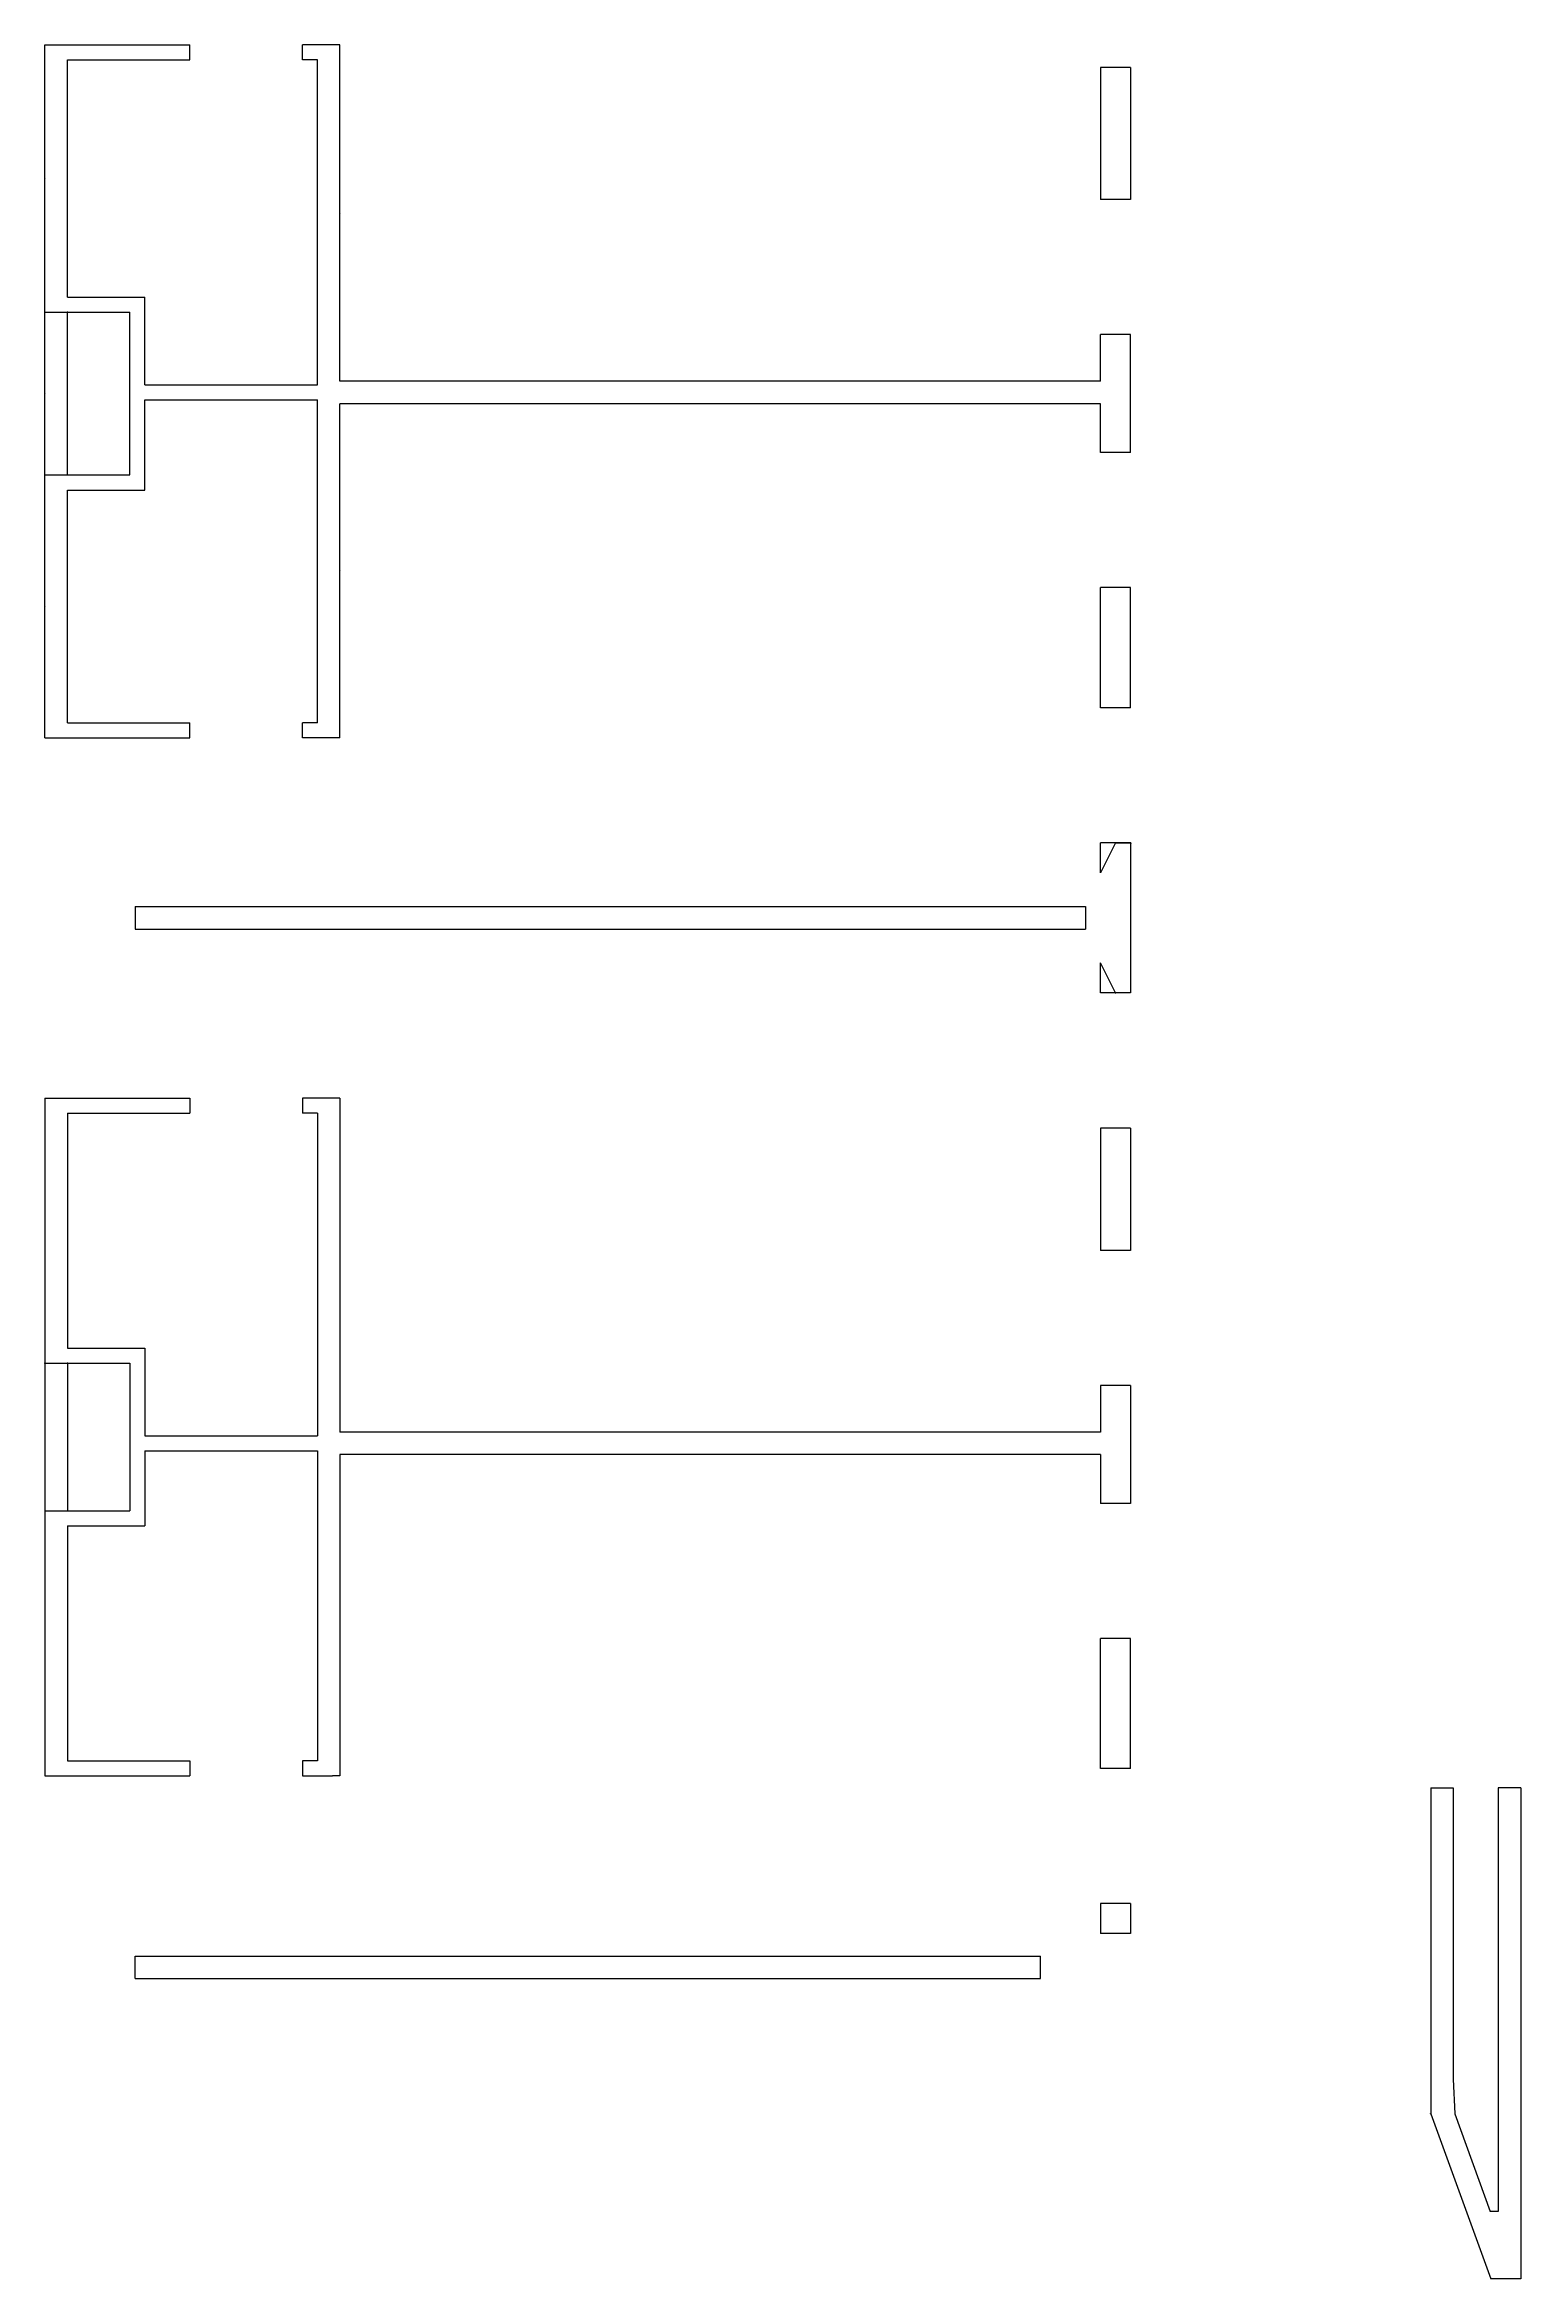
# Model space of a CAD drawing. Header units: metres. Extents: x 7978 to 27144, y 8157 to 45277.
# Drawn here: x 17308 to 27144, y 8157 to 23041 of the extents above; entities that cross this region are included whole.
import ezdxf

# ---------------------------------------------------------------- set-up
doc = ezdxf.new("R2010")
doc.units = ezdxf.units.M
doc.layers.add('WALL_DEBUG', color=7, linetype='Continuous')

msp = doc.modelspace()

# ---------------------------------------------------------------- linework, layer by layer
at = {"layer": 'debug', "color": 4}
for centre in [(19225, 23040), (19225, 23040), (24440, 17725)]:
    msp.add_circle(centre, 1, dxfattribs=at)
at = {"layer": 'debug', "color": 2}
for centre in [(17460, 21260), (17310, 20175), (17460, 20175), (24440, 17725), (24540, 17725), (24540, 17725), (24540, 17725), (24540, 17725), (24440, 16725), (24440, 16725), (24440, 16725), (24440, 16725), (24440, 16725), (17310, 14260), (17460, 14260), (17460, 13275), (26540, 9260)]:
    msp.add_circle(centre, 2, dxfattribs=at)
at = {"layer": 'WALL_DEBUG'}
for p, q in [((17310, 21260), (17310, 23040)), ((17310, 23040), (18275, 23040)), ((17310, 21260), (17310, 23040)), ((17310, 23040), (18275, 23040)), ((17310, 21260), (17310, 23040)), ((17310, 23040), (18275, 23040)), ((17310, 21260), (17310, 23040)), ((17310, 23040), (18275, 23040)), ((17310, 21260), (17310, 23040)), ((17310, 23040), (18275, 23040)), ((17310, 21260), (17310, 23040)), ((17310, 23040), (18275, 23040)), ((17460, 21360), (17460, 22940)), ((17460, 22940), (18275, 22940)), ((17460, 21360), (17460, 22940)), ((17460, 22940), (18275, 22940)), ((17460, 21360), (17460, 22940)), ((17460, 22940), (18275, 22940)), ((17460, 21360), (17460, 22940)), ((17460, 22940), (18275, 22940)), ((17460, 21360), (17460, 22940)), ((17460, 22940), (18275, 22940)), ((17460, 21360), (17460, 22940)), ((17460, 22940), (18275, 22940)), ((18275, 22940), (18275, 23040)), ((18275, 22940), (18275, 23040)), ((18275, 22940), (18275, 23040)), ((18275, 22940), (18275, 23040)), ((18275, 22940), (18275, 23040)), ((18275, 22940), (18275, 23040)), ((19275, 23040), (19025, 23040)), ((19025, 22940), (19025, 23040)), ((19275, 23040), (19025, 23040)), ((19025, 22940), (19025, 23040)), ((19275, 23040), (19025, 23040)), ((19025, 22940), (19025, 23040)), ((19275, 23040), (19025, 23040)), ((19025, 22940), (19025, 23040)), ((19275, 23040), (19025, 23040)), ((19025, 22940), (19025, 23040)), ((19275, 23040), (19025, 23040)), ((19025, 22940), (19025, 23040)), ((19125, 22940), (19025, 22940)), ((19125, 22940), (19025, 22940)), ((19125, 22940), (19025, 22940)), ((19125, 22940), (19025, 22940)), ((19125, 22940), (19025, 22940)), ((19125, 22940), (19025, 22940)), ((19125, 20775), (19125, 22940)), ((19125, 20775), (19125, 22940)), ((19125, 20775), (19125, 22940)), ((19125, 20775), (19125, 22940)), ((19125, 20775), (19125, 22940)), ((19125, 20775), (19125, 22940)), ((19275, 20800), (19275, 23040)), ((19275, 20800), (19275, 23040)), ((19275, 20800), (19275, 23040)), ((19275, 20800), (19275, 23040)), ((19275, 20800), (19275, 23040)), ((19275, 20800), (19275, 23040)), ((24540, 22890), (24340, 22890)), ((24340, 22890), (24340, 22010)), ((24540, 22890), (24340, 22890)), ((24340, 22890), (24340, 22010)), ((24540, 22890), (24340, 22890)), ((24340, 22890), (24340, 22010)), ((24540, 22890), (24340, 22890)), ((24340, 22890), (24340, 22010)), ((24540, 22890), (24340, 22890)), ((24340, 22890), (24340, 22010)), ((24540, 22890), (24340, 22890)), ((24340, 22890), (24340, 22010)), ((24540, 22890), (24540, 22010)), ((24540, 22890), (24540, 22010)), ((24540, 22890), (24540, 22010)), ((24540, 22890), (24540, 22010)), ((24540, 22890), (24540, 22010)), ((24540, 22890), (24540, 22010)), ((24540, 22010), (24340, 22010)), ((24540, 22010), (24340, 22010)), ((24540, 22010), (24340, 22010)), ((24540, 22010), (24340, 22010)), ((24540, 22010), (24340, 22010)), ((24540, 22010), (24340, 22010)), ((17460, 21360), (17975, 21360)), ((17460, 21360), (17975, 21360)), ((17460, 21360), (17975, 21360)), ((17460, 21360), (17975, 21360)), ((17460, 21360), (17975, 21360)), ((17460, 21360), (17975, 21360)), ((17975, 20775), (17975, 21360)), ((17975, 20775), (17975, 21360)), ((17975, 20775), (17975, 21360)), ((17975, 20775), (17975, 21360)), ((17975, 20775), (17975, 21360)), ((17975, 20775), (17975, 21360)), ((17310, 20175), (17310, 21260)), ((17310, 21260), (17460, 21260)), ((17310, 21260), (17460, 21260)), ((17310, 21260), (17460, 21260)), ((17310, 21260), (17460, 21260)), ((17310, 21260), (17460, 21260)), ((17310, 21260), (17460, 21260)), ((17460, 20175), (17460, 21260)), ((17460, 21260), (17875, 21260)), ((17460, 20175), (17460, 21260)), ((17460, 21260), (17875, 21260)), ((17460, 21260), (17875, 21260)), ((17460, 21260), (17875, 21260)), ((17460, 21260), (17875, 21260)), ((17460, 21260), (17875, 21260)), ((17875, 20175), (17875, 21260)), ((17875, 20175), (17875, 21260)), ((17875, 20175), (17875, 21260)), ((17875, 20175), (17875, 21260)), ((17875, 20175), (17875, 21260)), ((17875, 20175), (17875, 21260)), ((24540, 21110), (24340, 21110)), ((24340, 20800), (24340, 21110)), ((24540, 21110), (24340, 21110)), ((24340, 20800), (24340, 21110)), ((24540, 21110), (24340, 21110)), ((24340, 20800), (24340, 21110)), ((24540, 21110), (24340, 21110)), ((24340, 20800), (24340, 21110)), ((24540, 21110), (24340, 21110)), ((24340, 20800), (24340, 21110)), ((24540, 21110), (24340, 21110)), ((24340, 20800), (24340, 21110)), ((24540, 20325), (24540, 21110)), ((24540, 20325), (24540, 21110)), ((24540, 20325), (24540, 21110)), ((24540, 20325), (24540, 21110)), ((24540, 20325), (24540, 21110)), ((24540, 20325), (24540, 21110)), ((17975, 20775), (19125, 20775)), ((17975, 20775), (19125, 20775)), ((17975, 20775), (19125, 20775)), ((17975, 20775), (19125, 20775)), ((17975, 20775), (19125, 20775)), ((17975, 20775), (19125, 20775)), ((24340, 20800), (19275, 20800)), ((24340, 20800), (19275, 20800)), ((24340, 20800), (19275, 20800)), ((24340, 20800), (19275, 20800)), ((24340, 20800), (19275, 20800)), ((24340, 20800), (19275, 20800)), ((17975, 20075), (17975, 20675)), ((17975, 20675), (19125, 20675)), ((17975, 20075), (17975, 20675)), ((17975, 20675), (19125, 20675)), ((17975, 20075), (17975, 20675)), ((17975, 20675), (19125, 20675)), ((17975, 20075), (17975, 20675)), ((17975, 20675), (19125, 20675)), ((17975, 20075), (17975, 20675)), ((17975, 20675), (19125, 20675)), ((17975, 20075), (17975, 20675)), ((17975, 20675), (19125, 20675)), ((19125, 18525), (19125, 20675)), ((19125, 18525), (19125, 20675)), ((19125, 18525), (19125, 20675)), ((19125, 18525), (19125, 20675)), ((19125, 18525), (19125, 20675)), ((19125, 18525), (19125, 20675)), ((24340, 20650), (19275, 20650)), ((19275, 18425), (19275, 20650)), ((24340, 20650), (19275, 20650)), ((19275, 18425), (19275, 20650)), ((24340, 20650), (19275, 20650)), ((19275, 18425), (19275, 20650)), ((24340, 20650), (19275, 20650)), ((19275, 18425), (19275, 20650)), ((24340, 20650), (19275, 20650)), ((19275, 18425), (19275, 20650)), ((24340, 20650), (19275, 20650)), ((19275, 18425), (19275, 20650)), ((24340, 20325), (24340, 20650)), ((24340, 20325), (24340, 20650)), ((24340, 20325), (24340, 20650)), ((24340, 20325), (24340, 20650)), ((24340, 20325), (24340, 20650)), ((24340, 20325), (24340, 20650)), ((24540, 20325), (24340, 20325)), ((24540, 20325), (24340, 20325)), ((24540, 20325), (24340, 20325)), ((24540, 20325), (24340, 20325)), ((24540, 20325), (24340, 20325)), ((24540, 20325), (24340, 20325)), ((17310, 18425), (17310, 20175)), ((17310, 20175), (17460, 20175)), ((17310, 18425), (17310, 20175)), ((17310, 18425), (17310, 20175)), ((17310, 20175), (17460, 20175)), ((17310, 18425), (17310, 20175)), ((17310, 20175), (17460, 20175)), ((17310, 18425), (17310, 20175)), ((17310, 20175), (17460, 20175)), ((17310, 18425), (17310, 20175)), ((17310, 20175), (17460, 20175)), ((17460, 20175), (17875, 20175)), ((17460, 20175), (17875, 20175)), ((17460, 20175), (17875, 20175)), ((17460, 20175), (17875, 20175)), ((17460, 20175), (17875, 20175)), ((17460, 20175), (17875, 20175)), ((17460, 18525), (17460, 20075)), ((17460, 20075), (17975, 20075)), ((17460, 18525), (17460, 20075)), ((17460, 20075), (17975, 20075)), ((17460, 18525), (17460, 20075)), ((17460, 20075), (17975, 20075)), ((17460, 18525), (17460, 20075)), ((17460, 20075), (17975, 20075)), ((17460, 18525), (17460, 20075)), ((17460, 20075), (17975, 20075)), ((17460, 18525), (17460, 20075)), ((17460, 20075), (17975, 20075)), ((24540, 19425), (24340, 19425)), ((24340, 18625), (24340, 19425)), ((24540, 19425), (24340, 19425)), ((24340, 18625), (24340, 19425)), ((24540, 19425), (24340, 19425)), ((24340, 18625), (24340, 19425)), ((24540, 19425), (24340, 19425)), ((24340, 18625), (24340, 19425)), ((24540, 19425), (24340, 19425)), ((24340, 18625), (24340, 19425)), ((24540, 19425), (24340, 19425)), ((24340, 18625), (24340, 19425)), ((24540, 18625), (24540, 19425)), ((24540, 18625), (24540, 19425)), ((24540, 18625), (24540, 19425)), ((24540, 18625), (24540, 19425)), ((24540, 18625), (24540, 19425)), ((24540, 18625), (24540, 19425)), ((24540, 18625), (24340, 18625)), ((24540, 18625), (24340, 18625)), ((24540, 18625), (24340, 18625)), ((24540, 18625), (24340, 18625)), ((24540, 18625), (24340, 18625)), ((24540, 18625), (24340, 18625)), ((17460, 18525), (18275, 18525)), ((17460, 18525), (18275, 18525)), ((17460, 18525), (18275, 18525)), ((17460, 18525), (18275, 18525)), ((17460, 18525), (18275, 18525)), ((17460, 18525), (18275, 18525)), ((18275, 18425), (18275, 18525)), ((18275, 18425), (18275, 18525)), ((18275, 18425), (18275, 18525)), ((18275, 18425), (18275, 18525)), ((18275, 18425), (18275, 18525)), ((18275, 18425), (18275, 18525)), ((19125, 18525), (19025, 18525)), ((19025, 18425), (19025, 18525)), ((19125, 18525), (19025, 18525)), ((19025, 18425), (19025, 18525)), ((19125, 18525), (19025, 18525)), ((19025, 18425), (19025, 18525)), ((19125, 18525), (19025, 18525)), ((19025, 18425), (19025, 18525)), ((19125, 18525), (19025, 18525)), ((19025, 18425), (19025, 18525)), ((19125, 18525), (19025, 18525)), ((19025, 18425), (19025, 18525)), ((17310, 18425), (18275, 18425)), ((17310, 18425), (18275, 18425)), ((17310, 18425), (18275, 18425)), ((17310, 18425), (18275, 18425)), ((17310, 18425), (18275, 18425)), ((17310, 18425), (18275, 18425)), ((19275, 18425), (19025, 18425)), ((19275, 18425), (19025, 18425)), ((19275, 18425), (19025, 18425)), ((19275, 18425), (19025, 18425)), ((19275, 18425), (19025, 18425)), ((19275, 18425), (19025, 18425)), ((24440, 17725), (24340, 17725)), ((24540, 17725), (24340, 17725)), ((24340, 17525), (24340, 17725)), ((24440, 17725), (24340, 17525)), ((24540, 17725), (24340, 17725)), ((24340, 17525), (24340, 17725)), ((24440, 17725), (24340, 17525)), ((24540, 17725), (24340, 17725)), ((24340, 17525), (24340, 17725)), ((24440, 17725), (24340, 17525)), ((24540, 17725), (24340, 17725)), ((24340, 17525), (24340, 17725)), ((24440, 17725), (24340, 17525)), ((24540, 17725), (24340, 17725)), ((24340, 17525), (24340, 17725)), ((24440, 17725), (24340, 17525)), ((24540, 17725), (24340, 17725)), ((24340, 17525), (24340, 17725)), ((24440, 17725), (24540, 17725)), ((24440, 17725), (24540, 17725)), ((24440, 17725), (24540, 17725)), ((24440, 17725), (24540, 17725)), ((24540, 17725), (24540, 16725)), ((24540, 17725), (24540, 16725)), ((24540, 17725), (24540, 16725)), ((24540, 17725), (24540, 16725)), ((24540, 17725), (24540, 16725)), ((24540, 17725), (24540, 16725)), ((17910, 17300), (24240, 17300)), ((17910, 17300), (24240, 17300)), ((17910, 17300), (17910, 17150)), ((17910, 17300), (24240, 17300)), ((17910, 17300), (17910, 17150)), ((17910, 17300), (24240, 17300)), ((17910, 17300), (17910, 17150)), ((17910, 17300), (24240, 17300)), ((17910, 17300), (17910, 17150)), ((17910, 17300), (24240, 17300)), ((17910, 17300), (17910, 17150)), ((24240, 17300), (24240, 17150)), ((24240, 17300), (24240, 17150)), ((24240, 17300), (24240, 17150)), ((24240, 17300), (24240, 17150)), ((24240, 17300), (24240, 17150)), ((17910, 17150), (24240, 17150)), ((17910, 17150), (24240, 17150)), ((17910, 17150), (24240, 17150)), ((17910, 17150), (24240, 17150)), ((17910, 17150), (24240, 17150)), ((17910, 17150), (24240, 17150)), ((24340, 16725), (24340, 16925)), ((24440, 16725), (24340, 16925)), ((24340, 16725), (24340, 16925)), ((24440, 16725), (24340, 16925)), ((24340, 16725), (24340, 16925)), ((24440, 16725), (24340, 16925)), ((24340, 16725), (24340, 16925)), ((24440, 16725), (24340, 16925)), ((24340, 16725), (24340, 16925)), ((24440, 16725), (24340, 16925)), ((24340, 16725), (24340, 16925)), ((24440, 16725), (24340, 16725)), ((24440, 16725), (24340, 16725)), ((24440, 16725), (24340, 16725)), ((24440, 16725), (24340, 16725)), ((24440, 16725), (24340, 16725)), ((24440, 16725), (24340, 16725)), ((24540, 16725), (24440, 16725)), ((24540, 16725), (24440, 16725)), ((24540, 16725), (24440, 16725)), ((24540, 16725), (24440, 16725)), ((24540, 16725), (24440, 16725)), ((24540, 16725), (24440, 16725)), ((17310, 16025), (17310, 14260)), ((17310, 16025), (18275, 16025)), ((17310, 16025), (17310, 14260)), ((17310, 16025), (18275, 16025)), ((17310, 16025), (17310, 14260)), ((17310, 16025), (18275, 16025)), ((17310, 16025), (17310, 14260)), ((17310, 16025), (18275, 16025)), ((17310, 16025), (17310, 14260)), ((17310, 16025), (18275, 16025)), ((17310, 16025), (17310, 14260)), ((17310, 16025), (18275, 16025)), ((18275, 16025), (18275, 15925)), ((18275, 16025), (18275, 15925)), ((18275, 16025), (18275, 15925)), ((18275, 16025), (18275, 15925)), ((18275, 16025), (18275, 15925)), ((18275, 16025), (18275, 15925)), ((19275, 16025), (19025, 16025)), ((19025, 16025), (19025, 15925)), ((19275, 16025), (19025, 16025)), ((19025, 16025), (19025, 15925)), ((19275, 16025), (19025, 16025)), ((19025, 16025), (19025, 15925)), ((19275, 16025), (19025, 16025)), ((19025, 16025), (19025, 15925)), ((19275, 16025), (19025, 16025)), ((19025, 16025), (19025, 15925)), ((19275, 16025), (19025, 16025)), ((19025, 16025), (19025, 15925)), ((19275, 16025), (19275, 13800)), ((19275, 16025), (19275, 13800)), ((19275, 16025), (19275, 13800)), ((19275, 16025), (19275, 13800)), ((19275, 16025), (19275, 13800)), ((19275, 16025), (19275, 13800)), ((17460, 15925), (17460, 14360)), ((17460, 15925), (18275, 15925)), ((17460, 15925), (17460, 14360)), ((17460, 15925), (18275, 15925)), ((17460, 15925), (17460, 14360)), ((17460, 15925), (18275, 15925)), ((17460, 15925), (17460, 14360)), ((17460, 15925), (18275, 15925)), ((17460, 15925), (17460, 14360)), ((17460, 15925), (18275, 15925)), ((17460, 15925), (17460, 14360)), ((17460, 15925), (18275, 15925)), ((19125, 15925), (19025, 15925)), ((19125, 15925), (19025, 15925)), ((19125, 15925), (19025, 15925)), ((19125, 15925), (19025, 15925)), ((19125, 15925), (19025, 15925)), ((19125, 15925), (19025, 15925)), ((19125, 15925), (19125, 13775)), ((19125, 15925), (19125, 13775)), ((19125, 15925), (19125, 13775)), ((19125, 15925), (19125, 13775)), ((19125, 15925), (19125, 13775)), ((19125, 15925), (19125, 13775)), ((24540, 15825), (24340, 15825)), ((24340, 15825), (24340, 15010)), ((24540, 15825), (24340, 15825)), ((24340, 15825), (24340, 15010)), ((24540, 15825), (24340, 15825)), ((24340, 15825), (24340, 15010)), ((24540, 15825), (24340, 15825)), ((24340, 15825), (24340, 15010)), ((24540, 15825), (24340, 15825)), ((24340, 15825), (24340, 15010)), ((24540, 15825), (24340, 15825)), ((24340, 15825), (24340, 15010)), ((24540, 15825), (24540, 15010)), ((24540, 15825), (24540, 15010)), ((24540, 15825), (24540, 15010)), ((24540, 15825), (24540, 15010)), ((24540, 15825), (24540, 15010)), ((24540, 15825), (24540, 15010)), ((24540, 15010), (24340, 15010)), ((24540, 15010), (24340, 15010)), ((24540, 15010), (24340, 15010)), ((24540, 15010), (24340, 15010)), ((24540, 15010), (24340, 15010)), ((24540, 15010), (24340, 15010)), ((17460, 14360), (17975, 14360)), ((17460, 14360), (17975, 14360)), ((17460, 14360), (17975, 14360)), ((17460, 14360), (17975, 14360)), ((17460, 14360), (17975, 14360)), ((17460, 14360), (17975, 14360)), ((17975, 14360), (17975, 13775)), ((17975, 14360), (17975, 13775)), ((17975, 14360), (17975, 13775)), ((17975, 14360), (17975, 13775)), ((17975, 14360), (17975, 13775)), ((17975, 14360), (17975, 13775)), ((17310, 14260), (17310, 13275)), ((17310, 14260), (17460, 14260)), ((17310, 14260), (17460, 14260)), ((17310, 14260), (17460, 14260)), ((17310, 14260), (17460, 14260)), ((17310, 14260), (17460, 14260)), ((17460, 14260), (17460, 13275)), ((17460, 14260), (17875, 14260)), ((17460, 14260), (17460, 13275)), ((17460, 14260), (17875, 14260)), ((17460, 14260), (17875, 14260)), ((17460, 14260), (17875, 14260)), ((17460, 14260), (17875, 14260)), ((17460, 14260), (17875, 14260)), ((17875, 14260), (17875, 13275)), ((17875, 14260), (17875, 13275)), ((17875, 14260), (17875, 13275)), ((17875, 14260), (17875, 13275)), ((17875, 14260), (17875, 13275)), ((17875, 14260), (17875, 13275)), ((24540, 14110), (24340, 14110)), ((24340, 14110), (24340, 13800)), ((24540, 14110), (24340, 14110)), ((24340, 14110), (24340, 13800)), ((24540, 14110), (24340, 14110)), ((24340, 14110), (24340, 13800)), ((24540, 14110), (24340, 14110)), ((24340, 14110), (24340, 13800)), ((24540, 14110), (24340, 14110)), ((24340, 14110), (24340, 13800)), ((24540, 14110), (24340, 14110)), ((24340, 14110), (24340, 13800)), ((24540, 14110), (24540, 13325)), ((24540, 14110), (24540, 13325)), ((24540, 14110), (24540, 13325)), ((24540, 14110), (24540, 13325)), ((24540, 14110), (24540, 13325)), ((24540, 14110), (24540, 13325)), ((17975, 13775), (19125, 13775)), ((17975, 13775), (19125, 13775)), ((17975, 13775), (19125, 13775)), ((17975, 13775), (19125, 13775)), ((17975, 13775), (19125, 13775)), ((17975, 13775), (19125, 13775)), ((24340, 13800), (19275, 13800)), ((24340, 13800), (19275, 13800)), ((24340, 13800), (19275, 13800)), ((24340, 13800), (19275, 13800)), ((24340, 13800), (19275, 13800)), ((24340, 13800), (19275, 13800)), ((17975, 13675), (17975, 13175)), ((17975, 13675), (19125, 13675)), ((17975, 13675), (17975, 13175)), ((17975, 13675), (19125, 13675)), ((17975, 13675), (17975, 13175)), ((17975, 13675), (19125, 13675)), ((17975, 13675), (17975, 13175)), ((17975, 13675), (19125, 13675)), ((17975, 13675), (17975, 13175)), ((17975, 13675), (19125, 13675)), ((17975, 13675), (17975, 13175)), ((17975, 13675), (19125, 13675)), ((19125, 13675), (19125, 11610)), ((19125, 13675), (19125, 11610)), ((19125, 13675), (19125, 11610)), ((19125, 13675), (19125, 11610)), ((19125, 13675), (19125, 11610)), ((19125, 13675), (19125, 11610)), ((24340, 13650), (19275, 13650)), ((19275, 13650), (19275, 11510)), ((24340, 13650), (19275, 13650)), ((19275, 13650), (19275, 11510)), ((24340, 13650), (19275, 13650)), ((19275, 13650), (19275, 11510)), ((24340, 13650), (19275, 13650)), ((19275, 13650), (19275, 11510)), ((24340, 13650), (19275, 13650)), ((19275, 13650), (19275, 11510)), ((24340, 13650), (19275, 13650)), ((19275, 13650), (19275, 11510)), ((24340, 13650), (24340, 13325)), ((24340, 13650), (24340, 13325)), ((24340, 13650), (24340, 13325)), ((24340, 13650), (24340, 13325)), ((24340, 13650), (24340, 13325)), ((24340, 13650), (24340, 13325)), ((17310, 13275), (17310, 11510)), ((17310, 13275), (17460, 13275)), ((17310, 13275), (17310, 11510)), ((17310, 13275), (17460, 13275)), ((17310, 13275), (17310, 11510)), ((17310, 13275), (17460, 13275)), ((17310, 13275), (17310, 11510)), ((17310, 13275), (17460, 13275)), ((17310, 13275), (17310, 11510)), ((17310, 13275), (17460, 13275)), ((17310, 13275), (17310, 11510)), ((17310, 13275), (17460, 13275)), ((17460, 13275), (17875, 13275)), ((17460, 13275), (17875, 13275)), ((17460, 13275), (17875, 13275)), ((17460, 13275), (17875, 13275)), ((17460, 13275), (17875, 13275)), ((17460, 13275), (17875, 13275)), ((24540, 13325), (24340, 13325)), ((24540, 13325), (24340, 13325)), ((24540, 13325), (24340, 13325)), ((24540, 13325), (24340, 13325)), ((24540, 13325), (24340, 13325)), ((24540, 13325), (24340, 13325)), ((17460, 13175), (17460, 11610)), ((17460, 13175), (17975, 13175)), ((17460, 13175), (17460, 11610)), ((17460, 13175), (17975, 13175)), ((17460, 13175), (17460, 11610)), ((17460, 13175), (17975, 13175)), ((17460, 13175), (17460, 11610)), ((17460, 13175), (17975, 13175)), ((17460, 13175), (17460, 11610)), ((17460, 13175), (17975, 13175)), ((17460, 13175), (17460, 11610)), ((17460, 13175), (17975, 13175)), ((24540, 12425), (24340, 12425)), ((24340, 11560), (24340, 12425)), ((24540, 12425), (24340, 12425)), ((24340, 11560), (24340, 12425)), ((24540, 12425), (24340, 12425)), ((24340, 11560), (24340, 12425)), ((24540, 12425), (24340, 12425)), ((24340, 11560), (24340, 12425)), ((24540, 12425), (24340, 12425)), ((24340, 11560), (24340, 12425)), ((24540, 12425), (24340, 12425)), ((24340, 11560), (24340, 12425)), ((24540, 11560), (24540, 12425)), ((24540, 11560), (24540, 12425)), ((24540, 11560), (24540, 12425)), ((24540, 11560), (24540, 12425)), ((24540, 11560), (24540, 12425)), ((24540, 11560), (24540, 12425)), ((17460, 11610), (18275, 11610)), ((17460, 11610), (18275, 11610)), ((17460, 11610), (18275, 11610)), ((17460, 11610), (18275, 11610)), ((17460, 11610), (18275, 11610)), ((17460, 11610), (18275, 11610)), ((18275, 11610), (18275, 11510)), ((18275, 11610), (18275, 11510)), ((18275, 11610), (18275, 11510)), ((18275, 11610), (18275, 11510)), ((18275, 11610), (18275, 11510)), ((18275, 11610), (18275, 11510)), ((19125, 11610), (19025, 11610)), ((19025, 11610), (19025, 11510)), ((19125, 11610), (19025, 11610)), ((19025, 11610), (19025, 11510)), ((19125, 11610), (19025, 11610)), ((19025, 11610), (19025, 11510)), ((19125, 11610), (19025, 11610)), ((19025, 11610), (19025, 11510)), ((19125, 11610), (19025, 11610)), ((19025, 11610), (19025, 11510)), ((19125, 11610), (19025, 11610)), ((19025, 11610), (19025, 11510)), ((17310, 11510), (18275, 11510)), ((17310, 11510), (18275, 11510)), ((17310, 11510), (18275, 11510)), ((17310, 11510), (18275, 11510)), ((17310, 11510), (18275, 11510)), ((17310, 11510), (18275, 11510)), ((19025, 11510), (19225, 11510)), ((19025, 11510), (19225, 11510)), ((19025, 11510), (19225, 11510)), ((19025, 11510), (19225, 11510)), ((19025, 11510), (19225, 11510)), ((19025, 11510), (19225, 11510)), ((19275, 11510), (19225, 11510)), ((19275, 11510), (19225, 11510)), ((19275, 11510), (19225, 11510)), ((19275, 11510), (19225, 11510)), ((19275, 11510), (19225, 11510)), ((19275, 11510), (19225, 11510)), ((24540, 11560), (24340, 11560)), ((24540, 11560), (24340, 11560)), ((24540, 11560), (24340, 11560)), ((24540, 11560), (24340, 11560)), ((24540, 11560), (24340, 11560)), ((24540, 11560), (24340, 11560)), ((26540, 11430), (26540, 9260)), ((26540, 11430), (26540, 9260)), ((26540, 11430), (26690, 11430)), ((26540, 11430), (26540, 9260)), ((26540, 11430), (26690, 11430)), ((26540, 11430), (26540, 9260)), ((26540, 11430), (26690, 11430)), ((26540, 11430), (26540, 9260)), ((26540, 11430), (26690, 11430)), ((26540, 11430), (26540, 9260)), ((26540, 11430), (26690, 11430)), ((26690, 11430), (26690, 9490)), ((26690, 11430), (26690, 9490)), ((26690, 11430), (26690, 9490)), ((26690, 11430), (26690, 9490)), ((26690, 11430), (26690, 9490)), ((26690, 11430), (26690, 9490)), ((26990, 11430), (26990, 9490)), ((27140, 11430), (26990, 11430)), ((26990, 11430), (26990, 9490)), ((27140, 11430), (26990, 11430)), ((26990, 11430), (26990, 9490)), ((27140, 11430), (26990, 11430)), ((26990, 11430), (26990, 9490)), ((27140, 11430), (26990, 11430)), ((26990, 11430), (26990, 9490)), ((27140, 11430), (26990, 11430)), ((26990, 11430), (26990, 9490)), ((27140, 11430), (27140, 8160)), ((27140, 11430), (27140, 8160)), ((27140, 11430), (27140, 8160)), ((27140, 11430), (27140, 8160)), ((27140, 11430), (27140, 8160)), ((27140, 11430), (27140, 8160)), ((24540, 10660), (24340, 10660)), ((24340, 10660), (24340, 10460)), ((24540, 10660), (24340, 10660)), ((24340, 10660), (24340, 10460)), ((24540, 10660), (24340, 10660)), ((24340, 10660), (24340, 10460)), ((24540, 10660), (24340, 10660)), ((24340, 10660), (24340, 10460)), ((24540, 10660), (24340, 10660)), ((24340, 10660), (24340, 10460)), ((24540, 10660), (24340, 10660)), ((24340, 10660), (24340, 10460)), ((24540, 10660), (24540, 10460)), ((24540, 10660), (24540, 10460)), ((24540, 10660), (24540, 10460)), ((24540, 10660), (24540, 10460)), ((24540, 10660), (24540, 10460)), ((24540, 10660), (24540, 10460)), ((24540, 10460), (24340, 10460)), ((24540, 10460), (24340, 10460)), ((24540, 10460), (24340, 10460)), ((24540, 10460), (24340, 10460)), ((24540, 10460), (24340, 10460)), ((17910, 10310), (23940, 10310)), ((17910, 10160), (17910, 10310)), ((17910, 10310), (23940, 10310)), ((17910, 10160), (17910, 10310)), ((17910, 10310), (23940, 10310)), ((17910, 10160), (17910, 10310)), ((17910, 10310), (23940, 10310)), ((17910, 10160), (17910, 10310)), ((17910, 10310), (23940, 10310)), ((17910, 10160), (17910, 10310)), ((17910, 10310), (23940, 10310)), ((23940, 10160), (23940, 10310)), ((23940, 10160), (23940, 10310)), ((23940, 10160), (23940, 10310)), ((23940, 10160), (23940, 10310)), ((23940, 10160), (23940, 10310)), ((17910, 10160), (23940, 10160)), ((17910, 10160), (23940, 10160)), ((17910, 10160), (23940, 10160)), ((17910, 10160), (23940, 10160)), ((17910, 10160), (23940, 10160)), ((17910, 10160), (23940, 10160)), ((26690, 9490), (26700, 9260)), ((26690, 9490), (26700, 9260)), ((26690, 9490), (26700, 9260)), ((26690, 9490), (26700, 9260)), ((26690, 9490), (26700, 9260)), ((26990, 9490), (26990, 9260)), ((26990, 9490), (26990, 9260)), ((26990, 9490), (26990, 9260)), ((26990, 9490), (26990, 9260)), ((26990, 9490), (26990, 9260)), ((26540, 9260), (26940, 8160)), ((26540, 9260), (26940, 8160)), ((26540, 9260), (26940, 8160)), ((26540, 9260), (26940, 8160)), ((26540, 9260), (26940, 8160)), ((26540, 9260), (26940, 8160)), ((26700, 9260), (26936, 8610)), ((26700, 9260), (26936, 8610)), ((26700, 9260), (26936, 8610)), ((26700, 9260), (26936, 8610)), ((26700, 9260), (26936, 8610)), ((26700, 9260), (26936, 8610)), ((26990, 9260), (26990, 8610)), ((26990, 9260), (26990, 8610)), ((26990, 9260), (26990, 8610)), ((26990, 9260), (26990, 8610)), ((26990, 9260), (26990, 8610)), ((26990, 9260), (26990, 8610)), ((26990, 8610), (26936, 8610)), ((26990, 8610), (26936, 8610)), ((26990, 8610), (26936, 8610)), ((26990, 8610), (26936, 8610)), ((26990, 8610), (26936, 8610)), ((26990, 8610), (26936, 8610)), ((27140, 8160), (26940, 8160)), ((27140, 8160), (26940, 8160)), ((27140, 8160), (26940, 8160)), ((27140, 8160), (26940, 8160)), ((27140, 8160), (26940, 8160)), ((27140, 8160), (26940, 8160))]:
    msp.add_line(p, q, dxfattribs=at)

# ---------------------------------------------------------------- texts
at = {"layer": 'comp_debug_text', "char_height": 2.5, "attachment_point": 1}
for s, insert in [('38', (17792, 23040)), ('38', (17868, 22940)), ('38', (18275, 22990)), ('38', (19025, 22990)), ('38', (19075, 22940)), ('38', (19125, 23040)), ('38', (19250, 23040)), ('39', (24440, 22890)), ('39', (24340, 22450)), ('39', (24540, 22450)), ('38', (17310, 22150)), ('38', (17460, 22150)), ('38', (19275, 21920)), ('39', (24440, 22010)), ('38', (19125, 21858)), ('38', (17718, 21360)), ('38', (17385, 21260)), ('38', (17668, 21260)), ('38', (17975, 21068)), ('38', (24440, 21110)), ('38', (24340, 20955)), ('38', (17310, 20718)), ('38', (17460, 20718)), ('38', (17875, 20718)), ('38', (18550, 20775)), ('38', (21808, 20800)), ('38', (24540, 20718)), ('38', (18550, 20675)), ('38', (21808, 20650)), ('38', (24340, 20488)), ('38', (17975, 20375)), ('38', (24440, 20325)), ('38', (17385, 20175)), ('38', (17668, 20175)), ('38', (17718, 20075)), ('38', (19125, 19600)), ('38', (19275, 19538)), ('37', (24440, 19425)), ('38', (17310, 19300)), ('38', (17460, 19300)), ('37', (24340, 19025)), ('37', (24540, 19025)), ('37', (24440, 18625)), ('38', (17868, 18525)), ('38', (18275, 18475)), ('38', (19025, 18475)), ('38', (19075, 18525)), ('38', (17792, 18425)), ('38', (19150, 18425)), ('30', (24390, 17725)), ('30', (24490, 17725)), ('30', (24340, 17625)), ('28', (21075, 17300)), ('29', (21075, 17150)), ('30', (24540, 17225)), ('30', (24340, 16825)), ('30', (24390, 16725)), ('30', (24490, 16725)), ('34', (17792, 16025)), ('34', (18275, 15975)), ('34', (19025, 15975)), ('34', (19150, 16025)), ('34', (17868, 15925)), ('34', (19075, 15925)), ('33', (24440, 15825)), ('33', (24340, 15418)), ('33', (24540, 15418)), ('34', (17310, 15142)), ('34', (17460, 15142)), ('34', (19275, 14912)), ('33', (24440, 15010)), ('34', (19125, 14850)), ('34', (17718, 14360)), ('34', (17385, 14260)), ('34', (17668, 14260)), ('34', (17975, 14068)), ('34', (24440, 14110)), ('34', (24340, 13955)), ('34', (17310, 13768)), ('34', (17460, 13768)), ('34', (17875, 13768)), ('34', (18550, 13775)), ('34', (21808, 13800)), ('34', (24540, 13718)), ('34', (18550, 13675)), ('34', (21808, 13650)), ('34', (17975, 13425)), ('34', (24340, 13488)), ('34', (17385, 13275)), ('34', (17668, 13275)), ('34', (24440, 13325)), ('34', (17718, 13175)), ('34', (19125, 12642)), ('34', (19275, 12580)), ('34', (17310, 12392)), ('34', (17460, 12392)), ('36', (24440, 12425)), ('36', (24340, 11992)), ('36', (24540, 11992)), ('34', (17868, 11610)), ('34', (19075, 11610)), ('34', (17792, 11510)), ('34', (18275, 11560)), ('34', (19025, 11560)), ('34', (19125, 11510)), ('34', (19250, 11510)), ('36', (24440, 11560)), ('35', (24440, 10660)), ('35', (24340, 10560)), ('35', (24540, 10560)), ('66', (26690, 10460)), ('67', (26990, 10460)), ('32', (20925, 10310)), ('65', (26540, 10345)), ('31', (20925, 10160)), ('65', (27140, 9795)), ('68', (26818, 8935)), ('68', (26990, 8935)), ('65', (26740, 8710)), ('68', (26963, 8610)), ('65', (27040, 8160))]:
    msp.add_mtext(s, dxfattribs=dict(at, insert=insert))
at = {"layer": 'debug', "char_height": 2.5, "attachment_point": 1}
for s, insert in [('discarded 38', (19225, 23040)), ('discarded 38', (19225, 23040)), ('debug', (17460, 21260)), ('debug', (17310, 20175)), ('debug', (17460, 20175)), ('discarded 30', (24440, 17725)), ('debug', (24440, 17725)), ('debug', (24540, 17725)), ('debug', (24540, 17725)), ('debug', (24540, 17725)), ('debug', (24540, 17725)), ('debug', (24440, 16725)), ('debug', (24440, 16725)), ('debug', (24440, 16725)), ('debug', (24440, 16725)), ('debug', (24440, 16725)), ('debug', (17310, 14260)), ('debug', (17460, 14260)), ('debug', (17460, 13275)), ('debug', (26540, 9260))]:
    msp.add_mtext(s, dxfattribs=dict(at, insert=insert))

doc.saveas('drawing.dxf')
